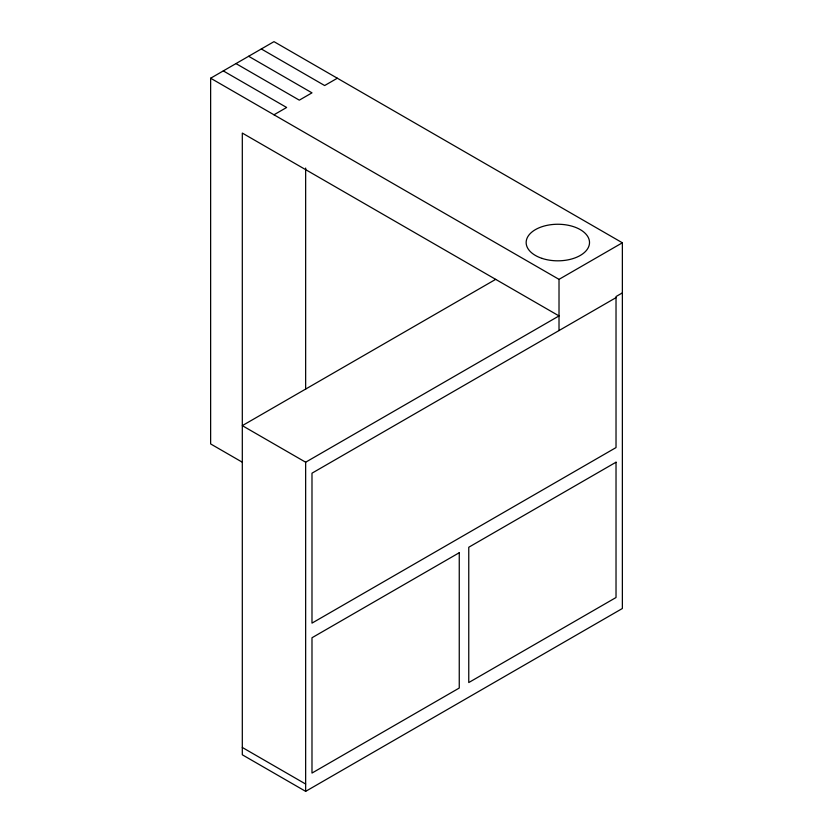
<?xml version="1.0" encoding="UTF-8"?>
<svg xmlns="http://www.w3.org/2000/svg" width="833" height="833" viewBox="0 0 833 833"><rect width="100%" height="100%" fill="white"/><g stroke="black" fill="none" stroke-linecap="round" stroke-linejoin="round"><path stroke-width="1.25" d="M242.309 462.211L210.634 443.927L210.634 78.219L273.984 41.65L622.366 242.788L622.366 608.496L305.649 791.35L242.309 754.781L242.309 133.072L559.016 315.926L305.649 462.211L242.309 425.642L495.677 279.357M273.984 114.787L286.646 107.478L223.306 70.909M337.323 78.219L324.651 85.539L261.312 48.96M210.634 78.219L559.016 279.357L622.366 242.788M622.366 292.893L616.024 296.548L616.024 447.581L311.99 623.126L311.99 473.186L616.024 297.641M248.64 56.28L311.99 92.848L299.318 100.158L235.978 63.589M242.309 747.461L305.649 784.04M559.016 279.357L559.016 330.555M305.649 168.058L305.649 389.219M305.649 462.211L305.649 791.35M459.254 552.727L311.99 637.755L311.99 773.066L459.254 688.037L459.254 552.727M616.024 462.211L468.76 547.239L468.76 682.55L616.024 597.521L616.024 462.211M542.002 258.376A31.675 18.284 0 0 0 589.514 242.538A31.675 18.284 0 0 0 542.002 226.701A31.675 18.284 0 0 0 542.002 258.376"/></g></svg>
